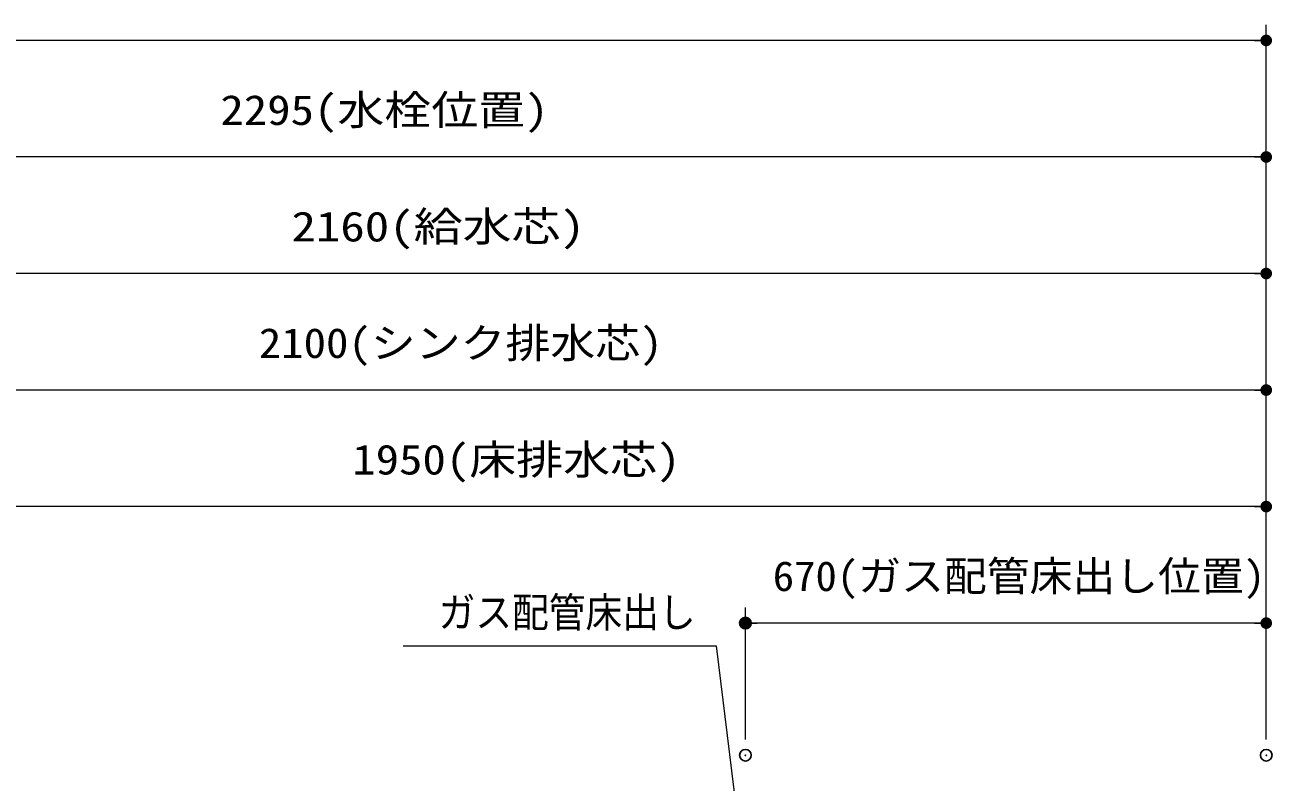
# Model space of a CAD drawing. Units: millimetres, scale not verified. Extents: x -9797 to 9797, y -4555 to 4555.
# Drawn here: x -6371 to -4767, y 1655 to 2630 of the extents above; entities that cross this region are included whole.
import ezdxf
from ezdxf.enums import TextEntityAlignment as Align

# ---------------------------------------------------------------- set-up
doc = ezdxf.new("R2010")
doc.units = ezdxf.units.MM
doc.header["$LTSCALE"] = 30
doc.header["$PDMODE"] = 32
doc.header["$PDSIZE"] = 15
for name, color, linetype, lineweight in [('0-1_0', 7, 'Continuous', 25), ('0-3_寸法ﾚｲﾔｰ', 30, 'Continuous', 13), ('0-4_DEFPOINTS', 7, 'Continuous', 25)]:
    doc.layers.add(name, color=color, linetype=linetype, lineweight=lineweight)
doc.styles.add('ＭＳ ゴシック', font='')
doc.styles.get('ＭＳ ゴシック').set_extended_font_data('MS Gothic')

# ---------------------------------------------------------------- blocks, each defined once
blk = doc.blocks.new('_DOT')
at = {"layer": '0-1_0', "color": 30}
blk.add_line((-15, 0), (-30, 0), dxfattribs=at)
for points in [[(0, 0), (-15, 0), (-14.88, 1.88)], [(0, 0), (-14.88, -1.88), (-15, 0)], [(0, 0), (-14.88, 1.88), (-14.53, 3.73)], [(0, 0), (-14.53, -3.73), (-14.88, -1.88)], [(0, 0), (-14.53, 3.73), (-13.95, 5.52)], [(0, 0), (-13.95, -5.52), (-14.53, -3.73)], [(0, 0), (-13.95, 5.52), (-13.14, 7.23)], [(0, 0), (-13.14, -7.23), (-13.95, -5.52)], [(0, 0), (-13.14, 7.23), (-12.14, 8.82)], [(0, 0), (-12.14, -8.82), (-13.14, -7.23)], [(0, 0), (-12.14, 8.82), (-10.93, 10.27)], [(0, 0), (-10.93, -10.27), (-12.14, -8.82)], [(0, 0), (-10.93, 10.27), (-9.56, 11.56)], [(0, 0), (-9.56, -11.56), (-10.93, -10.27)], [(0, 0), (-9.56, 11.56), (-8.04, 12.66)], [(0, 0), (-8.04, -12.66), (-9.56, -11.56)], [(0, 0), (-8.04, 12.66), (-6.39, 13.57)], [(0, 0), (-6.39, -13.57), (-8.04, -12.66)], [(0, 0), (-6.39, 13.57), (-4.64, 14.27)], [(0, 0), (-4.64, -14.27), (-6.39, -13.57)], [(0, 0), (-4.64, 14.27), (-2.81, 14.73)], [(0, 0), (-2.81, -14.73), (-4.64, -14.27)], [(0, 0), (-2.81, 14.73), (-0.94, 14.97)], [(0, 0), (-0.94, -14.97), (-2.81, -14.73)], [(0, 0), (-0.94, 14.97), (0.94, 14.97)], [(0, 0), (0.94, -14.97), (-0.94, -14.97)], [(0, 0), (0.94, 14.97), (2.81, 14.73)], [(0, 0), (2.81, 14.73), (4.64, 14.27)], [(0, 0), (4.64, 14.27), (6.39, 13.57)], [(0, 0), (6.39, 13.57), (8.04, 12.66)], [(0, 0), (8.04, 12.66), (9.56, 11.56)], [(0, 0), (9.56, 11.56), (10.93, 10.27)], [(0, 0), (10.93, 10.27), (12.14, 8.82)], [(0, 0), (12.14, 8.82), (13.14, 7.23)], [(0, 0), (13.14, 7.23), (13.95, 5.52)], [(0, 0), (13.95, 5.52), (14.53, 3.73)], [(0, 0), (14.53, 3.73), (14.88, 1.88)], [(0, 0), (14.88, 1.88), (15, 0)], [(0, 0), (2.81, -14.73), (0.94, -14.97)], [(0, 0), (4.64, -14.27), (2.81, -14.73)], [(0, 0), (6.39, -13.57), (4.64, -14.27)], [(0, 0), (8.04, -12.66), (6.39, -13.57)], [(0, 0), (9.56, -11.56), (8.04, -12.66)], [(0, 0), (10.93, -10.27), (9.56, -11.56)], [(0, 0), (12.14, -8.82), (10.93, -10.27)], [(0, 0), (13.14, -7.23), (12.14, -8.82)], [(0, 0), (13.95, -5.52), (13.14, -7.23)], [(0, 0), (14.53, -3.73), (13.95, -5.52)], [(0, 0), (14.88, -1.88), (14.53, -3.73)], [(0, 0), (15, 0), (14.88, -1.88)]]:
    blk.add_solid(points, dxfattribs=at)

msp = doc.modelspace()

# ---------------------------------------------------------------- linework, layer by layer
at = {"layer": '0-3_寸法ﾚｲﾔｰ'}
for p, q in [((-4774.06, 1710), (-4774.06, 2630)), ((-4789.06, 2610), (-7189.06, 2610)), ((-4774.06, 1710), (-4774.06, 2480)), ((-4789.06, 2460), (-7054.06, 2460)), ((-4774.06, 1710), (-4774.06, 2330)), ((-4789.06, 2310), (-6919.06, 2310)), ((-4774.06, 1710), (-4774.06, 2180)), ((-4789.06, 2160), (-6859.06, 2160)), ((-4774.06, 1710), (-4774.06, 2030)), ((-4789.06, 2010), (-6709.06, 2010)), ((-5444.06, 1710), (-5444.06, 1880)), ((-4774.06, 1710), (-4774.06, 1880)), ((-4789.06, 1860), (-5429.06, 1860))]:
    msp.add_line(p, q, dxfattribs=at)
msp.add_lwpolyline([(-5884.23, 1830.94), (-5481.5, 1830.94), (-5447.87, 1554.63)], dxfattribs=at)
at = {"layer": '0-4_DEFPOINTS'}
for p in [(-5444.06, 1860), (-5444.06, 1690), (-4774.06, 1690)]:
    msp.add_point(p, dxfattribs=at)

# ---------------------------------------------------------------- block references
at = {"layer": '0-3_寸法ﾚｲﾔｰ', "xscale": 0.5, "yscale": 0.5}
for p in [(-4774.06, 2610), (-4774.06, 2460), (-4774.06, 2310), (-4774.06, 2160), (-4774.06, 2010), (-4774.06, 1860)]:
    msp.add_blockref('_DOT', p, dxfattribs=at)
at = {"layer": '0-3_寸法ﾚｲﾔｰ', "xscale": 0.5, "yscale": 0.5, "rotation": 180}
msp.add_blockref('_DOT', (-5444.06, 1860), dxfattribs=at)

# ---------------------------------------------------------------- texts
at = {"layer": '0-3_寸法ﾚｲﾔｰ', "style": 'ＭＳ ゴシック'}
for s, height, width, p in [('2295(水栓位置)', 38.48, 1.15, (-6119.47, 2489.74)), ('2160(給水芯)', 38.48, 1.2, (-6027.97, 2339.74)), ('2100(シンク排水芯)', 38.49, 1.1, (-6069.97, 2189.74)), ('1950(床排水芯)', 38.48, 1.15, (-5949.83, 2039.74)), ('670(ガス配管床出し位置)', 38.48, 1.05, (-5408.87, 1889.74))]:
    msp.add_text(s, height=height, dxfattribs=dict(at, width=width)).set_placement(p, align=Align.BOTTOM_LEFT)
at = {"layer": '0-3_寸法ﾚｲﾔｰ', "color": 7, "style": 'ＭＳ ゴシック', "width": 0.9}
msp.add_text('ガス配管床出し', height=38.48, dxfattribs=at).set_placement((-5838.73, 1843.09), align=Align.BOTTOM_LEFT)

doc.saveas('drawing.dxf')
